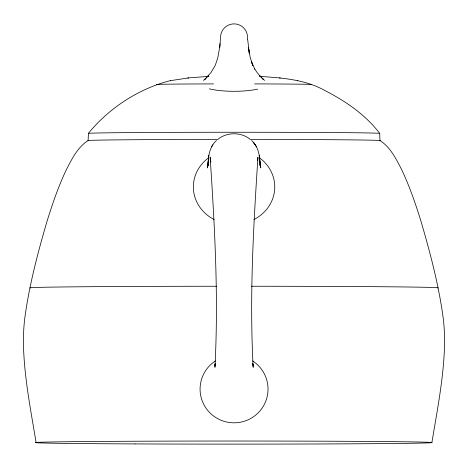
<?xml version="1.0" encoding="UTF-8"?>
<svg xmlns="http://www.w3.org/2000/svg" width="468" height="468" viewBox="0 0 468 468"><rect width="100%" height="100%" fill="white"/><g stroke="black" fill="none" stroke-linecap="round" stroke-linejoin="round"><path stroke-width="0.7" d="M88.142 140.605L88.399 133.357C108.792 108.283 138.791 88.563 170.247 80.689L170.551 80.636M216.468 140.523C209.36 146.771 208.213 156.645 207.938 165.537L208.377 160.811L207.301 167.924L208.541 163.502L207.581 166.093L208.465 164.169M220.446 38.979L219.72 47.262L220.071 43.623M208.178 162.343L208.845 155.236M257.622 160.29L257.956 157.201C253.369 227.062 249.403 297.303 253.182 367.304L252.603 363.414L252.931 364.636M219.779 46.648L217.831 57.704L215.286 65.304L211.074 72.423L204.861 79.355L208.734 75.395L208.155 75.997M431.894 442.523C437.393 409.19 444.126 375.798 444.6 341.897A196.8 196.683 -76.8 0 0 443.36 319.235C439.019 286.147 430.472 253.75 421.136 221.762C415.713 204.188 409.711 186.744 401.877 170.083C396.279 159.225 390.569 147.367 379.975 140.523M215.578 363.478L214.917 367.304C218.667 297.303 214.748 227.062 210.144 157.201L210.892 162.174M215.52 363.513L214.707 365.338L215.572 363.554M212.876 144.77L211.583 146.893M203.504 80.438L205.511 78.694M88.054 140.546C77.46 147.391 71.744 159.249 66.146 170.106C58.301 186.767 52.299 204.218 46.876 221.791C37.534 253.779 28.987 286.176 24.64 319.27A196.8 196.776 58.7 0 0 23.4 341.933C23.88 375.827 30.613 409.219 36.112 442.558M218.38 138.914C227.331 132.058 240.768 132.058 249.719 138.914M170.247 80.689L188.686 77.899M187.797 77.969L208.827 76.354M259.74 76.395C281.982 77.904 305.195 79.39 325.044 90.628C345.712 101.217 365.479 114.736 379.694 133.357L379.957 140.605M279.414 77.899L280.303 77.969M297.549 80.636L297.853 80.689M247.73 39.944L249.362 53.738L248.379 47.262L250.269 57.704L252.89 65.578L251.31 61.483L254.82 69.141L254.557 68.726L257.026 72.423L259.939 75.997L259.366 75.395L264.596 80.438M262.589 78.694L263.238 79.355L259.366 75.395M251.626 140.523C258.74 146.771 259.886 156.645 260.161 165.537L259.722 160.811L260.799 167.924L260.202 165.391M256.131 146.279L256.517 146.893L254.855 144.238M252.527 363.554L253.393 365.338L252.58 363.513M259.927 164.806L260.518 166.093L260.05 164.806M259.254 155.236L259.916 162.343M30.496 287.949A204.077 1.597 0 0 1 216.585 286.246M251.509 286.246A204.077 1.597 0 0 1 437.603 287.949M252.638 360.904A33.977 33.708 0 0 1 259.67 411.255A33.977 33.708 0 0 1 208.43 411.255A33.977 33.708 0 0 1 215.456 360.904M259.705 157.944A40.704 37.37 0 0 1 253.96 219.55M214.139 219.55A40.704 37.37 0 0 1 208.395 157.944M257.622 89.107A33.339 7.494 0 0 1 209.29 88.826M220.621 38.516A13.484 13.432 0 0 1 234.679 23.891A13.484 13.432 0 0 1 247.309 39.757M88.674 133.479A145.747 1.141 0 0 1 234.047 132.257A145.747 1.141 0 0 1 379.425 133.479M88.417 140.64A146.004 1.141 0 0 1 218.094 139.429M250 139.429A146.004 1.141 0 0 1 379.683 140.64M254.592 83.907A77.641 0.608 0 0 1 311.495 84.538M156.604 84.538A77.641 0.608 0 0 1 213.507 83.907M255.218 144.77L253.352 142.307L255.218 144.77M135.071 443.916A197.958 1.544 0 0 0 432.005 442.576A197.958 1.544 0 0 0 135.071 441.236A197.958 1.544 0 0 0 135.071 443.916"/></g></svg>
